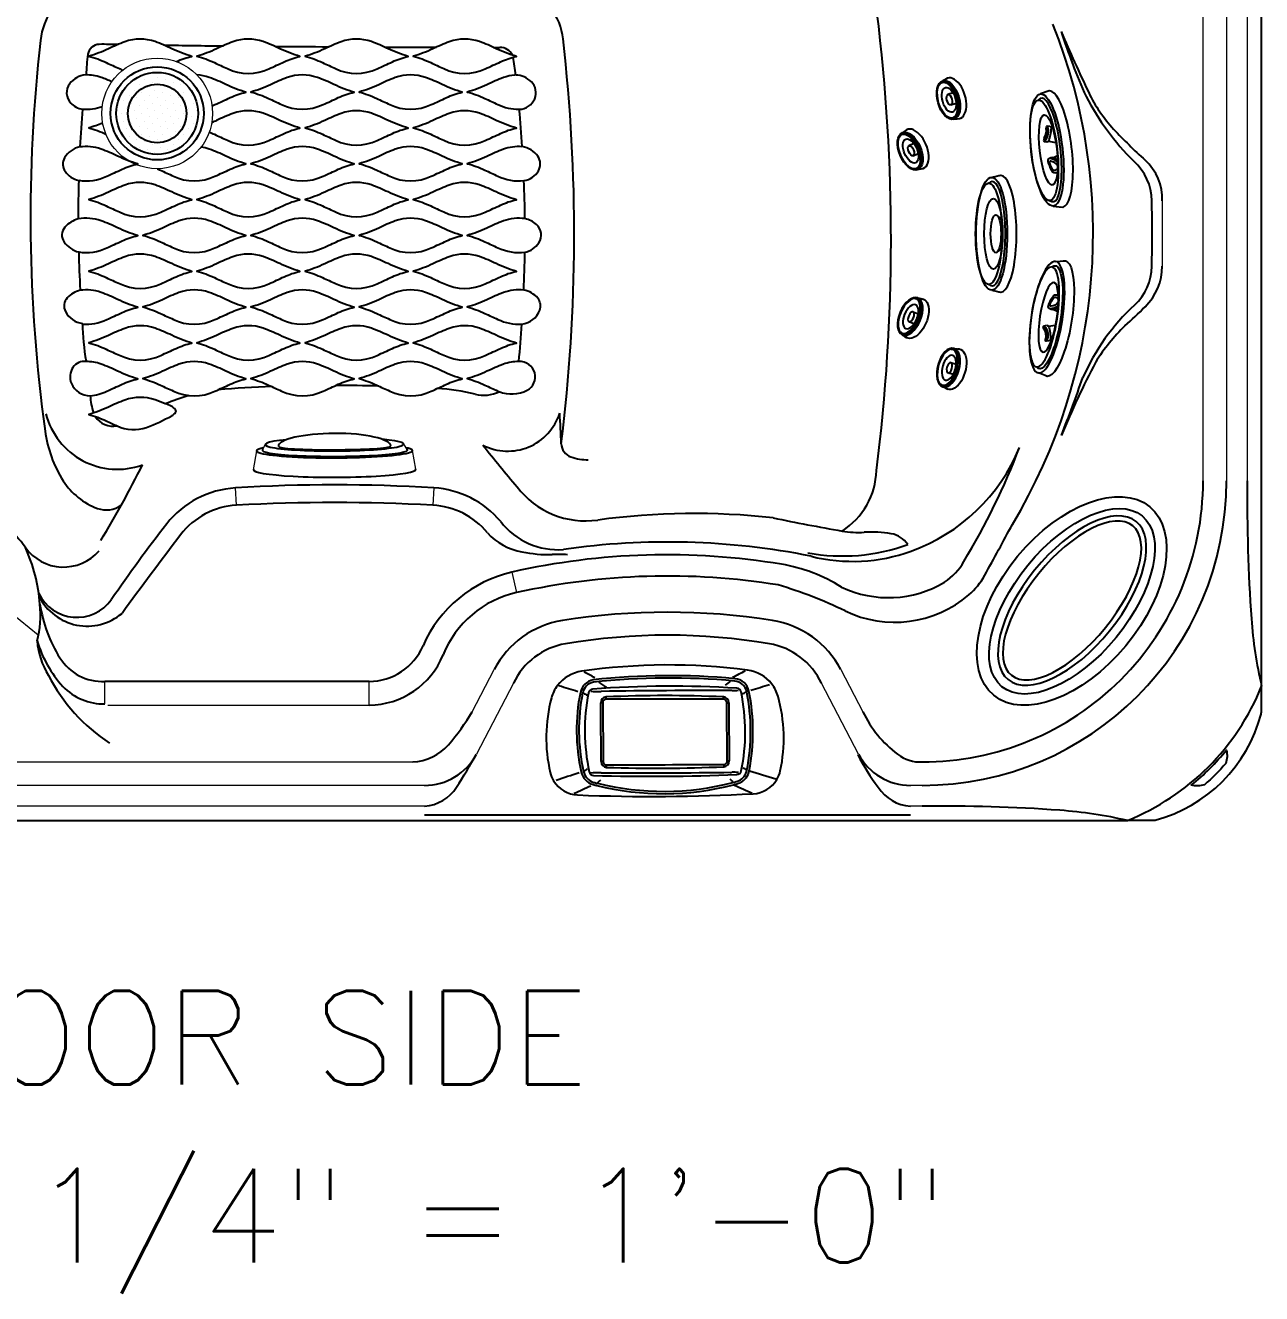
# Model space of a CAD drawing. Extents: x 525 to 609, y 649 to 778.
# Drawn here: x 556.3 to 609.1, y 648.8 to 703 of the extents above; entities that cross this region are included whole.
import ezdxf
from ezdxf.enums import TextEntityAlignment as Align

# ---------------------------------------------------------------- set-up
doc = ezdxf.new("R2010")
doc.units = 0
doc.header["$MEASUREMENT"] = 0
doc.layers.add('1', color=4, linetype='Continuous')
doc.layers.add('DIM', color=3, linetype='Continuous')
doc.styles.add('SIMPLEX', font='simplex')

# ---------------------------------------------------------------- blocks, each defined once
blk = doc.blocks.new('2014MJ7')
at = {"layer": '1', "color": 4}
for p, q in [((-0.898, -0.492), (-0.854, -0.739)), ((-0.232, -0.458), (-0.23, -0.696)), ((0.23, -0.696), (0.232, -0.458)), ((0.854, -0.739), (0.898, -0.492))]:
    blk.add_line(p, q, dxfattribs=at)
blk.add_ellipse((0, -0.492), major_axis=(-0.898, 0), ratio=0.547446, start_param=2.947545, end_param=6.477233, dxfattribs=at)
at = {"layer": '1', "color": 3}
blk.add_ellipse((0, -0.724), major_axis=(-0.816, 0.005), ratio=0.50035, start_param=2.865459, end_param=6.570635, dxfattribs=at)
at = {"layer": '1', "color": 4}
for centre, major_axis, ratio in [((-0.001, -0.734), (-0.855, 0.005), 0.541267), ((0.001, -0.691), (-0.229, 0.005), 0.480627)]:
    blk.add_ellipse(centre, major_axis=major_axis, ratio=ratio, dxfattribs=at)
at = {"layer": '1', "color": 3}
for centre, major_axis, ratio in [((0, -0.778), (-0.793, 0.005), 0.493016), ((0.001, -0.711), (-0.547, 0.006), 0.510461)]:
    blk.add_ellipse(centre, major_axis=major_axis, ratio=ratio, dxfattribs=at)
blk = doc.blocks.new('2014SPK')
at = {"layer": '1', "color": 4, "linetype": 'Continuous'}
blk.add_ellipse((-0.004, 0), major_axis=(0, 4.344), ratio=0.474388, dxfattribs=at)
at = {"layer": '1', "color": 2, "linetype": 'Continuous'}
blk.add_ellipse((0, 0), major_axis=(-0.003, 4.113), ratio=0.446028, dxfattribs=at)
blk = doc.blocks.new('2014L2')
at = {"layer": '1', "color": 4, "linetype": 'Continuous', "lineweight": 15}
for p, q in [((-3.443, 1.125), (-3.586, 0.323)), ((3.356, 0.323), (3.214, 1.125))]:
    blk.add_line(p, q, dxfattribs=at)
at = {"layer": '1', "color": 3, "linetype": 'Continuous', "lineweight": 15}
for p, q in [((-3.076, 1.393), (-3.203, 1.152)), ((2.997, 1.152), (2.841, 1.404))]:
    blk.add_line(p, q, dxfattribs=at)
at = {"layer": '1', "color": 2, "linetype": 'Continuous'}
blk.add_ellipse((-0.115, 1.312), major_axis=(-2.4, -0.002), ratio=0.230702, start_param=3.141593, end_param=6.283185, dxfattribs=at)
at = {"layer": '1', "color": 4, "linetype": 'Continuous'}
for centre, major_axis, ratio, start_param, end_param in [((-0.115, 1.125), (-3.329, 0), 0.091781, 5.867673, 9.84029), ((-0.115, 0.323), (-3.471, 0), 0.095239, 6.249456, 9.458508)]:
    blk.add_ellipse(centre, major_axis=major_axis, ratio=ratio, start_param=start_param, end_param=end_param, dxfattribs=at)
at = {"layer": '1', "color": 3, "linetype": 'Continuous'}
for centre, major_axis, ratio, start_param, end_param in [((-0.118, 1.398), (-2.959, -0.005), 0.096023, 5.474081, 10.237444), ((-0.103, 1.152), (-3.1, 0), 0.087249, 6.191747, 9.53276), ((-0.115, 1.312), (-2.4, -0.002), 0.060609, 0, 3.117594)]:
    blk.add_ellipse(centre, major_axis=major_axis, ratio=ratio, start_param=start_param, end_param=end_param, dxfattribs=at)
blk = doc.blocks.new('*X2')
at = {"color": 0}
for p, q in [((199.669, 336.494), (199.669, 336.494)), ((200.332, 336.627), (200.332, 336.627)), ((200.597, 336.892), (200.597, 336.892)), ((200.73, 336.494), (200.73, 336.494)), ((200.995, 336.76), (200.995, 336.76)), ((201.393, 336.627), (201.393, 336.627)), ((201.791, 336.494), (201.791, 336.494)), ((199.404, 336.229), (199.404, 336.229)), ((199.537, 335.832), (199.537, 335.832)), ((199.802, 336.097), (199.802, 336.097)), ((200.067, 336.362), (200.067, 336.362)), ((200.2, 335.964), (200.2, 335.964)), ((200.465, 336.229), (200.465, 336.229)), ((200.597, 335.832), (200.597, 335.832)), ((200.863, 336.097), (200.863, 336.097)), ((201.128, 336.362), (201.128, 336.362)), ((201.26, 335.964), (201.26, 335.964)), ((201.525, 336.229), (201.525, 336.229)), ((201.658, 335.832), (201.658, 335.832)), ((201.923, 336.097), (201.923, 336.097)), ((202.188, 336.362), (202.188, 336.362)), ((202.321, 335.964), (202.321, 335.964)), ((202.586, 336.229), (202.586, 336.229)), ((202.719, 335.832), (202.719, 335.832)), ((199.006, 335.301), (199.006, 335.301)), ((199.272, 335.566), (199.272, 335.566)), ((199.404, 335.169), (199.404, 335.169)), ((199.669, 335.434), (199.669, 335.434)), ((199.934, 335.699), (199.934, 335.699)), ((200.067, 335.301), (200.067, 335.301)), ((200.332, 335.566), (200.332, 335.566)), ((200.465, 335.169), (200.465, 335.169)), ((200.73, 335.434), (200.73, 335.434)), ((200.995, 335.699), (200.995, 335.699)), ((201.128, 335.301), (201.128, 335.301)), ((201.393, 335.566), (201.393, 335.566)), ((201.525, 335.169), (201.525, 335.169)), ((201.791, 335.434), (201.791, 335.434)), ((202.056, 335.699), (202.056, 335.699)), ((202.188, 335.301), (202.188, 335.301)), ((202.454, 335.566), (202.454, 335.566)), ((202.586, 335.169), (202.586, 335.169)), ((202.851, 335.434), (202.851, 335.434)), ((199.139, 334.903), (199.139, 334.903)), ((199.272, 334.506), (199.272, 334.506)), ((199.537, 334.771), (199.537, 334.771)), ((199.802, 335.036), (199.802, 335.036)), ((199.934, 334.638), (199.934, 334.638)), ((200.2, 334.903), (200.2, 334.903)), ((200.332, 334.506), (200.332, 334.506)), ((200.597, 334.771), (200.597, 334.771)), ((200.863, 335.036), (200.863, 335.036)), ((200.995, 334.638), (200.995, 334.638)), ((201.26, 334.903), (201.26, 334.903)), ((201.393, 334.506), (201.393, 334.506)), ((201.658, 334.771), (201.658, 334.771)), ((201.923, 335.036), (201.923, 335.036)), ((202.056, 334.638), (202.056, 334.638)), ((202.321, 334.903), (202.321, 334.903)), ((202.454, 334.506), (202.454, 334.506)), ((202.719, 334.771), (202.719, 334.771)), ((202.984, 335.036), (202.984, 335.036)), ((199.006, 334.241), (199.006, 334.241)), ((199.404, 334.108), (199.404, 334.108)), ((199.669, 334.373), (199.669, 334.373)), ((199.802, 333.975), (199.802, 333.975)), ((200.067, 334.241), (200.067, 334.241)), ((200.2, 333.843), (200.2, 333.843)), ((200.465, 334.108), (200.465, 334.108)), ((200.73, 334.373), (200.73, 334.373)), ((200.863, 333.975), (200.863, 333.975)), ((201.128, 334.241), (201.128, 334.241)), ((201.26, 333.843), (201.26, 333.843)), ((201.525, 334.108), (201.525, 334.108)), ((201.791, 334.373), (201.791, 334.373)), ((201.923, 333.975), (201.923, 333.975)), ((202.188, 334.241), (202.188, 334.241)), ((202.321, 333.843), (202.321, 333.843)), ((202.586, 334.108), (202.586, 334.108)), ((202.851, 334.373), (202.851, 334.373)), ((199.537, 333.71), (199.537, 333.71)), ((199.669, 333.312), (199.669, 333.312)), ((199.934, 333.578), (199.934, 333.578)), ((200.067, 333.18), (200.067, 333.18)), ((200.332, 333.445), (200.332, 333.445)), ((200.597, 333.71), (200.597, 333.71)), ((200.73, 333.312), (200.73, 333.312)), ((200.995, 333.578), (200.995, 333.578)), ((201.128, 333.18), (201.128, 333.18)), ((201.393, 333.445), (201.393, 333.445)), ((201.658, 333.71), (201.658, 333.71)), ((201.791, 333.312), (201.791, 333.312)), ((202.056, 333.578), (202.056, 333.578)), ((202.454, 333.445), (202.454, 333.445)), ((200.465, 333.047), (200.465, 333.047)), ((200.863, 332.915), (200.863, 332.915)), ((201.525, 333.047), (201.525, 333.047))]:
    blk.add_line(p, q, dxfattribs=at)
blk = doc.blocks.new('DRAIN')
at = {"layer": '1', "color": 2}
for radius in [1.75, 1.25]:
    blk.add_circle((0, 0), radius, dxfattribs=at)
at = {"layer": '1', "color": 3, "xscale": 0.8339416050646733, "yscale": 0.8339416050646733, "zscale": 0.8339416050646733}
blk.add_blockref('*X2', (-167.604, -279.291), dxfattribs=at)
blk = doc.blocks.new('2014DJ4')
at = {"layer": '1', "color": 3, "linetype": 'Continuous', "lineweight": 15}
for p, q in [((-2.145, 1.253), (-2.21, 1.111)), ((2.218, 1.094), (2.145, 1.253))]:
    blk.add_line(p, q, dxfattribs=at)
at = {"layer": '1', "color": 4, "linetype": 'Continuous'}
for p, q in [((-2.41, 1.063), (-2.495, 0.685)), ((2.495, 0.685), (2.41, 1.063))]:
    blk.add_line(p, q, dxfattribs=at)
for centre, radius, start, end in [((-1.008, 0.486), 0.397, 21.9, 51.6356), ((1.023, 0.474), 0.416, 129.0073, 157.3358)]:
    blk.add_arc(centre, radius, start, end, dxfattribs=at)
for centre, major_axis, ratio in [((0, 1.063), (-2.41, 0), 0.275784), ((0, 0.886), (-0.812, 0), 0.276352)]:
    blk.add_ellipse(centre, major_axis=major_axis, ratio=ratio, dxfattribs=at)
at = {"layer": '1', "color": 3, "linetype": 'Continuous'}
for centre, major_axis, ratio in [((0, 1.185), (-2.162, 0), 0.260629), ((0, 0.989), (1.51, 0), 0.258819)]:
    blk.add_ellipse(centre, major_axis=major_axis, ratio=ratio, dxfattribs=at)
blk.add_ellipse((0, 1.04), major_axis=(-2.228, -0.001), ratio=0.252987, start_param=6.154394, end_param=9.560892, dxfattribs=at)
at = {"layer": '1', "color": 4, "linetype": 'Continuous'}
blk.add_ellipse((0, 0.685), major_axis=(-2.495, 0), ratio=0.274041, start_param=6.159415, end_param=9.548548, dxfattribs=at)
blk = doc.blocks.new('2014RJ4')
at = {"layer": '1', "color": 4, "linetype": 'Continuous'}
for p, q in [((0.377, 1.134), (0.341, 1.022)), ((-2.41, 1.063), (-2.495, 0.685)), ((-0.348, 0.934), (-0.381, 1.025)), ((-0.304, 0.668), (-0.359, 0.817)), ((0.367, 0.938), (0.278, 0.667)), ((0.341, 1.021), (0.367, 0.938)), ((0.895, 0.713), (0.911, 0.764)), ((0.981, 0.817), (1.017, 0.928)), ((2.495, 0.685), (2.41, 1.063))]:
    blk.add_line(p, q, dxfattribs=at)
at = {"layer": '1', "color": 4, "linetype": 'Continuous', "flags": 128}
blk.add_lwpolyline([(0.91, 0.763), (0.945, 0.789), (0.98, 0.815)], dxfattribs=at)
at = {"layer": '1', "color": 4, "linetype": 'Continuous'}
for centre, radius, start, end in [((0.414, 1.119), 0.0387, 78.927, 158.6482), ((0.834, 1.456), 0.558, 215.2902, 289.05), ((-0.133, -0.593), 1.836, 70.2427, 72.4413), ((0.763, 1.31), 0.34, 212.3313, 273.136), ((0.325, 0.781), 0.389, 58.3505, 65.3097), ((0.879, 1.529), 0.544, 229.9822, 274.3678), ((-0.817, 0.784), 0.196, 109.7291, 196.3544), ((-0.796, 0.823), 0.104, 123.7518, 200.5903), ((-0.726, 0.85), 0.179, 200.5903, 232.9805), ((-0.201, -0.743), 1.843, 98.9519, 111.7688), ((-0.52, 0.409), 0.602, 91.2045, 123.7518), ((-0.891, 1.054), 0.408, 297.6448, 347.1762), ((-0.877, 1.074), 0.507, 309.8908, 351.4252), ((-0.532, 0.972), 0.0389, 347.1762, 91.2045), ((-0.466, 0.987), 0.0929, 24.2948, 103.2341), ((-0.593, 0.897), 0.248, 297.3263, 8.6743), ((1.261, 2.79), 2.056, 244.2244, 260.2168), ((0.649, 3.405), 2.438, 273.136, 276.823), ((0.923, 0.835), 0.152, 82.2549, 90.7231), ((0.725, 0.239), 0.778, 69.6423, 73.6926), ((0.976, 0.933), 0.0405, 353.4523, 61.08)]:
    blk.add_arc(centre, radius, start, end, dxfattribs=at)
blk.add_ellipse((0, 1.062), major_axis=(-2.41, -0.001), ratio=0.276704, dxfattribs=at)
at = {"layer": '1', "color": 3, "linetype": 'Continuous'}
for centre, major_axis, ratio in [((0.004, 1.178), (-2.158, 0), 0.257713), ((-0.004, 1.002), (-1.51, 0), 0.241168)]:
    blk.add_ellipse(centre, major_axis=major_axis, ratio=ratio, dxfattribs=at)
blk.add_ellipse((0.002, 1.048), major_axis=(-2.227, 0), ratio=0.254995, start_param=6.03104, end_param=9.672722, dxfattribs=at)
at = {"layer": '1', "color": 4, "linetype": 'Continuous'}
blk.add_ellipse((-0.002, 0.674), major_axis=(-2.497, -0.01), ratio=0.270096, start_param=6.167649, end_param=9.544442, dxfattribs=at)
blk = doc.blocks.new('2014CH')
at = {"layer": '1', "color": 3, "linetype": 'Continuous'}
for p, q in [((-2.503, -0.003), (-2.503, 0.096)), ((2.503, -0.003), (2.503, 0.095)), ((-2.652, -0.154), (-2.733, -0.155)), ((2.652, -0.152), (2.733, -0.152)), ((-2.635, -2.663), (-2.717, -2.664)), ((2.669, -2.633), (2.752, -2.633)), ((-2.483, -2.912), (-2.483, -2.812)), ((2.52, -2.784), (2.521, -2.884)), ((2.833, -3.226), (2.787, -3.228)), ((-2.908, -3.688), (-2.894, -3.692)), ((-2.883, -3.589), (-2.889, -3.588)), ((2.955, -3.648), (2.942, -3.652))]:
    blk.add_line(p, q, dxfattribs=at)
at = {"layer": '1', "color": 2, "linetype": 'Continuous'}
for p, q in [((-2.652, -0.154), (-2.635, -2.663)), ((2.669, -2.633), (2.652, -0.152))]:
    blk.add_line(p, q, dxfattribs=at)
at = {"layer": '1', "color": 4, "linetype": 'Continuous'}
for centre, radius, start, end in [((-3.327, -0.369), 1.575, 98.2905, 142.801), ((0.166, -24.374), 25.833, 82.5103, 98.2794), ((3.328, -0.323), 1.575, 37.9836, 82.5103), ((-3.364, -0.341), 1.528, 142.801, 165.1329), ((0.296, -43.241), 43.796, 86.3505, 94.4277), ((3.363, -0.296), 1.531, 15.6883, 37.9836), ((1.55, -1.645), 6.613, 165.1329, 192.9779), ((4.834, -1.337), 8.25, 168.8473, 192.3569), ((-3.068, 0.231), 0.194, 94.8616, 171.7817), ((3.072, 0.28), 0.187, 8.0425, 86.3508), ((-4.772, -1.4), 8.209, 348.3442, 11.9915), ((-1.522, -1.668), 6.605, 347.8106, 15.6883), ((-3.708, -2.857), 1.217, 192.9779, 211.478), ((-3.023, -3.051), 0.209, 194.2198, 266.1247), ((-0.571, 82.671), 85.966, 268.3559, 272.42835), ((3.084, -3.033), 0.185, 266.2048, 352.2931), ((3.742, -2.805), 1.22, 328.8043, 347.8106), ((-3.675, -2.837), 1.255, 211.478, 267.7716), ((3.712, -2.787), 1.255, 273.0155, 328.8043), ((-0.519, 75.424), 79.58, 267.69195, 273.09507)]:
    blk.add_arc(centre, radius, start, end, dxfattribs=at)
at = {"layer": '1', "color": 3, "linetype": 'Continuous'}
for centre, radius, start, end in [((-52.76, -97.216), 110.034, 63.10473, 63.37435), ((54.205, -96.729), 110.308, 117.40602, 117.71869), ((-76.911, -239.883), 251.108, 73.05212, 73.24422), ((-2.934, 0.153), 0.683, 100.6907, 168.6926), ((-2.934, 0.153), 0.583, 100.6907, 168.6926), ((0.206, -29.198), 30.2, 84.7057, 96.2107), ((0.206, -29.198), 30.1, 84.7057, 96.2107), ((-1.585, 2.236), 1.949, 230.7307, 242.3219), ((1.583, 2.157), 1.852, 302.8613, 311.5986), ((2.94, 0.206), 0.569, 11.2784, 84.9825), ((2.94, 0.206), 0.669, 11.2784, 84.9825), ((80.951, -241.232), 253.652, 107.54956, 107.73646), ((4.49, -1.331), 8.255, 168.6926, 192.4247), ((4.49, -1.331), 8.155, 168.6926, 192.4247), ((-2.096, 2.832), 2.924, 241.8068, 245.7005), ((-2.887, 3.309), 2.984, 264.6784, 273.3213), ((-2.494, -0.143), 0.24, 92.2843, 181.9649), ((2.056, -300.026), 300.394, 89.84509, 90.90918), ((-0.007, -54.904), 55.056, 87.3872, 92.5986), ((2.492, -0.145), 0.241, 358.4147, 87.3872), ((2.93, 1.654), 1.288, 267.4329, 279.5216), ((2.167, 2.616), 2.655, 295.4883, 299.6154), ((-5.094, -1.396), 8.761, 349.1911, 11.2784), ((-5.094, -1.396), 8.861, 349.1911, 11.2784), ((-1046.657, -7.907), 1043.953, 0.287767, 0.425637), ((1056.566, 6.593), 1053.855, 180.366683, 180.501555), ((-2.474, -2.669), 0.243, 178.7485, 268.0405), ((2.511, -2.643), 0.241, 272.5961, 2.4535), ((-108.997, 318.169), 338.131, 287.97679, 288.15098), ((-2.863, -2.951), 0.725, 192.4247, 254.4724), ((-2.863, -2.951), 0.625, 192.4247, 254.4724), ((-2.358, -4.664), 1.931, 119.4683, 124.9372), ((-2.855, -6.127), 2.984, 87.2943, 95.9372), ((-1.171, 297.244), 300.394, 269.70641, 270.7705), ((-0.302, 54.997), 57.95, 267.84363, 272.79296), ((2.944, -4.409), 1.288, 81.094, 93.1827), ((2.914, -2.925), 0.608, 295.3872, 349.1911), ((2.914, -2.925), 0.708, 295.3872, 349.1911), ((2.399, -4.64), 1.949, 56.0866, 61.0999), ((105.791, 323.771), 342.43, 252.641, 252.836), ((-46.374, 90.352), 103.503, 294.24528, 294.68057), ((-2.029, 0.051), 3.841, 254.4724, 256.8742), ((-2.029, 0.051), 3.741, 254.4724, 256.8742), ((-0.055, 7.772), 11.81, 256.0562, 284.6497), ((-0.055, 7.772), 11.71, 256.0562, 284.6497), ((-1.832, -4.566), 1.435, 129.8495, 136.3419), ((1.87, -4.526), 1.441, 43.41, 50.4808), ((2.328, -1.202), 2.426, 283.8317, 290.5382), ((2.328, -1.202), 2.526, 283.8317, 290.5382), ((72.062, 147.616), 166.312, 245.45774, 245.7422)]:
    blk.add_arc(centre, radius, start, end, dxfattribs=at)
at = {"layer": '1', "color": 2, "linetype": 'Continuous'}
for centre, radius, start, end in [((-0.072, -957.729), 957.729, 89.845994, 90.14542), ((-2.502, -0.153), 0.15, 90.2644, 180.3948), ((2.502, -0.153), 0.15, 0.3947, 89.7239), ((-2.485, -2.662), 0.15, 180.3945, 270.4419), ((2.519, -2.634), 0.15, 270.6091, 0.3947), ((-37.408, 6738.683), 6741.585, 270.2968204, 270.3393484)]:
    blk.add_arc(centre, radius, start, end, dxfattribs=at)
blk = doc.blocks.new('19-JTN LX HL')
at = {"color": 4}
blk.add_lwpolyline([(5.732, 65, 0.202913), (0, 59.268), (0, 5.732, 0.202913), (5.732, 0), (78.268, 0, 0.202913), (84, 5.732), (84, 59.268, 0.202913), (78.268, 65)], format="xyb", close=True, dxfattribs=at)
at = {"layer": '1', "color": 3, "linetype": 'Continuous', "lineweight": 15}
for p, q in [((81.5, 32.5), (81.5, 50.5)), ((82.5, 50.5), (82.5, 32.5)), ((83.386, 50.5), (83.386, 14.5)), ((81.5, 14.5), (81.5, 32.5)), ((82.5, 32.5), (82.5, 14.5)), ((79.757, 26.465), (79.757, 23.672)), ((40.217, 13.464), (40.171, 14.203)), ((48.65, 14.203), (48.604, 13.464)), ((67.028, 12.307), (67.034, 12.307)), ((31.202, 11.657), (31.2, 11.662)), ((74.01, 10.916), (74.019, 10.908)), ((51.985, 10.608), (52.178, 9.731)), ((31.775, 9.699), (31.775, 9.699)), ((31.754, 7.916), (30.596, 8.859)), ((50.28, 4.643), (51.225, 6.446)), ((66.025, 6.446), (66.969, 4.643)), ((34.597, 4.977), (34.597, 5.941)), ((45.884, 4.928), (45.884, 5.941)), ((52.048, 5.862), (50.464, 2.839)), ((66.786, 2.839), (65.202, 5.862)), ((34.724, 4.928), (45.884, 4.928)), ((14.5, 2.5), (42, 2.5)), ((42, 2.5), (47.749, 2.5)), ((42, 1.5), (14.5, 1.5)), ((48.249, 1.5), (42, 1.5)), ((69.5, 1.5), (69, 1.5)), ((48.249, 0.614), (14.5, 0.614)), ((69.5, 0.614), (69, 0.614))]:
    blk.add_line(p, q, dxfattribs=at)
at = {"layer": '1', "color": 2}
blk.add_line((45.884, 5.941), (34.597, 5.941), dxfattribs=at)
at = {"layer": '1', "color": 3}
blk.add_line((48.249, 0.248), (69, 0.248), dxfattribs=at)
at = {"layer": '1', "color": 3, "linetype": 'Continuous'}
for points in [[(37.66, 32.409, -0.05423), (38.314, 32.629, -0.040171), (37.453, 32.96, 0.028895), (36.746, 33.26, 0.17592), (35.452, 33.253, 0.025087), (34.75, 32.952, -0.045551), (33.909, 32.639, -0.049622), (34.659, 32.363, 0.004326), (35.217, 32.11, 0.01957), (35.362, 32.046, 0.01957)], [(34.893, 31.547, 0.018525), (34.436, 31.73, 0.089844), (33.769, 31.84)], [(39.172, 30.519, 0.01682), (39.297, 30.574, 0.007538), (39.951, 30.87, -0.055923), (40.624, 31.099, -0.040171), (39.763, 31.43, 0.028895), (39.056, 31.73, 0.070894), (38.532, 31.837, 0.070894)], [(52.109, 31.833, 0.066568), (51.619, 31.723, 0.025087), (50.917, 31.422, -0.045551), (50.076, 31.109, -0.049622), (50.826, 30.833, 0.004326), (51.384, 30.58, 0.114689), (52.275, 30.373, 0.114689)], [(33.641, 30.379, 0.106973), (34.488, 30.494, 0.106973)], [(39.057, 29.401, -0.014869), (39.276, 29.303, 0.004326), (39.834, 29.05, 0.230611), (41.604, 29.044, 0.007538), (42.258, 29.34, -0.055923), (42.931, 29.569, -0.040171), (42.07, 29.9, 0.028895), (41.363, 30.2, 0.17592), (40.069, 30.193, 0.025087), (39.367, 29.892, -0.011427), (39.161, 29.799, -0.011427)], [(34.505, 29.783, -0.031955), (33.909, 29.579, -0.048308), (34.64, 29.312, -0.048308)], [(33.48, 27.338, 0.153231), (34.677, 27.514, 0.007538), (35.331, 27.81, -0.055923), (36.004, 28.039, -0.040171), (35.143, 28.37, 0.028895), (34.436, 28.67, 0.121185), (33.535, 28.762, 0.121185)], [(36.84, 27.833, -0.008795), (36.969, 27.773, 0.004326), (37.527, 27.52, 0.230611), (39.297, 27.514, 0.007538), (39.951, 27.81, -0.055923), (40.624, 28.039, -0.040171), (39.763, 28.37, 0.028895), (39.056, 28.67, 0.047592), (38.707, 28.758, 0.047592)], [(52.411, 28.775, 0.106644), (51.619, 28.663, 0.025087), (50.917, 28.362, -0.045551), (50.076, 28.049, -0.049622), (50.826, 27.773, 0.004326), (51.384, 27.52, 0.142027), (52.492, 27.324, 0.142027)], [(33.48, 24.278, 0.153172), (34.677, 24.454, 0.007538), (35.331, 24.75, -0.055923), (36.004, 24.979, -0.040171), (35.143, 25.31, 0.028895), (34.436, 25.61, 0.131398), (33.46, 25.689, 0.131398)], [(52.537, 25.702, 0.123594), (51.619, 25.603, 0.025087), (50.917, 25.302, -0.045551), (50.076, 24.989, -0.049622), (50.826, 24.713, 0.004326), (51.384, 24.46, 0.147537), (52.535, 24.27, 0.147537)], [(33.645, 21.199, 0.13218), (34.677, 21.394, 0.007538), (35.331, 21.69, -0.055923), (36.004, 21.919, -0.040171), (35.143, 22.25, 0.028895), (34.436, 22.55, 0.11954), (33.547, 22.643, 0.11954)], [(52.488, 22.648, 0.116998), (51.619, 22.543, 0.025087), (50.917, 22.242, -0.045551), (50.076, 21.929, -0.049622), (50.826, 21.653, 0.004326), (51.384, 21.4, 0.13083), (52.404, 21.197, 0.13083)], [(33.974, 18.14, 0.090943), (34.677, 18.334, 0.007538), (35.331, 18.63, -0.055923), (36.004, 18.859, -0.040171), (35.143, 19.19, 0.028895), (34.436, 19.49, 0.086225), (33.796, 19.6, 0.086225)], [(52.28, 19.6, 0.089227), (51.619, 19.483, 0.025087), (50.917, 19.182, -0.045551), (50.076, 18.869, -0.049622), (50.826, 18.593, 0.004326), (51.384, 18.34, 0.007962), (51.442, 18.312, 0.007962)], [(37.176, 17.789, 0.017389), (36.746, 17.96, 0.17592), (35.452, 17.953, 0.025087), (34.75, 17.652, -0.045551), (33.909, 17.339, -0.049622), (34.659, 17.063, 0.003611), (35.125, 16.851, 0.003611)]]:
    blk.add_lwpolyline(points, format="xyb", dxfattribs=at)
for points in [[(39.276, 32.363, 0.004326), (39.834, 32.11, 0.230611), (41.604, 32.104, 0.007538), (42.258, 32.4, -0.055923), (42.931, 32.629, -0.040171), (42.07, 32.96, 0.028895), (41.363, 33.26, 0.17592), (40.069, 33.253, 0.025087), (39.367, 32.952, -0.045551), (38.526, 32.639, -0.049622)], [(43.896, 32.363, 0.004326), (44.454, 32.11, 0.230611), (46.224, 32.104, 0.007538), (46.878, 32.4, -0.055923), (47.551, 32.629, -0.040171), (46.69, 32.96, 0.028895), (45.983, 33.26, 0.17592), (44.689, 33.253, 0.025087), (43.987, 32.952, -0.045551), (43.146, 32.639, -0.049622)], [(48.516, 32.363, 0.004326), (49.074, 32.11, 0.230611), (50.844, 32.104, 0.007538), (51.498, 32.4, -0.055923), (52.171, 32.629, -0.040171), (51.31, 32.96, 0.028895), (50.603, 33.26, 0.17592), (49.309, 33.253, 0.025087), (48.607, 32.952, -0.045551), (47.766, 32.639, -0.049622)], [(41.586, 30.833, 0.004326), (42.144, 30.58, 0.230611), (43.914, 30.574, 0.007538), (44.568, 30.87, -0.055923), (45.241, 31.099, -0.040171), (44.38, 31.43, 0.028895), (43.673, 31.73, 0.17592), (42.379, 31.723, 0.025087), (41.677, 31.422, -0.045551), (40.836, 31.109, -0.049622)], [(46.206, 30.833, 0.004326), (46.764, 30.58, 0.230611), (48.534, 30.574, 0.007538), (49.188, 30.87, -0.055923), (49.861, 31.099, -0.040171), (49, 31.43, 0.028895), (48.293, 31.73, 0.17592), (46.999, 31.723, 0.025087), (46.297, 31.422, -0.045551), (45.456, 31.109, -0.049622)], [(43.896, 29.303, 0.004326), (44.454, 29.05, 0.230611), (46.224, 29.044, 0.007538), (46.878, 29.34, -0.055923), (47.551, 29.569, -0.040171), (46.69, 29.9, 0.028895), (45.983, 30.2, 0.17592), (44.689, 30.193, 0.025087), (43.987, 29.892, -0.045551), (43.146, 29.579, -0.049622)], [(48.516, 29.303, 0.004326), (49.074, 29.05, 0.230611), (50.844, 29.044, 0.007538), (51.498, 29.34, -0.055923), (52.171, 29.569, -0.040171), (51.31, 29.9, 0.028895), (50.603, 30.2, 0.17592), (49.309, 30.193, 0.025087), (48.607, 29.892, -0.045551), (47.766, 29.579, -0.049622)], [(41.586, 27.773, 0.004326), (42.144, 27.52, 0.230611), (43.914, 27.514, 0.007538), (44.568, 27.81, -0.055923), (45.241, 28.039, -0.040171), (44.38, 28.37, 0.028895), (43.673, 28.67, 0.17592), (42.379, 28.663, 0.025087), (41.677, 28.362, -0.045551), (40.836, 28.049, -0.049622)], [(46.206, 27.773, 0.004326), (46.764, 27.52, 0.230611), (48.534, 27.514, 0.007538), (49.188, 27.81, -0.055923), (49.861, 28.039, -0.040171), (49, 28.37, 0.028895), (48.293, 28.67, 0.17592), (46.999, 28.663, 0.025087), (46.297, 28.362, -0.045551), (45.456, 28.049, -0.049622)], [(34.659, 26.243, 0.004326), (35.217, 25.99, 0.230611), (36.987, 25.984, 0.007538), (37.641, 26.28, -0.055923), (38.314, 26.509, -0.040171), (37.453, 26.84, 0.028895), (36.746, 27.14, 0.17592), (35.452, 27.133, 0.025087), (34.75, 26.832, -0.045551), (33.909, 26.519, -0.049622)], [(39.276, 26.243, 0.004326), (39.834, 25.99, 0.230611), (41.604, 25.984, 0.007538), (42.258, 26.28, -0.055923), (42.931, 26.509, -0.040171), (42.07, 26.84, 0.028895), (41.363, 27.14, 0.17592), (40.069, 27.133, 0.025087), (39.367, 26.832, -0.045551), (38.526, 26.519, -0.049622)], [(43.896, 26.243, 0.004326), (44.454, 25.99, 0.230611), (46.224, 25.984, 0.007538), (46.878, 26.28, -0.055923), (47.551, 26.509, -0.040171), (46.69, 26.84, 0.028895), (45.983, 27.14, 0.17592), (44.689, 27.133, 0.025087), (43.987, 26.832, -0.045551), (43.146, 26.519, -0.049622)], [(48.516, 26.243, 0.004326), (49.074, 25.99, 0.230611), (50.844, 25.984, 0.007538), (51.498, 26.28, -0.055923), (52.171, 26.509, -0.040171), (51.31, 26.84, 0.028895), (50.603, 27.14, 0.17592), (49.309, 27.133, 0.025087), (48.607, 26.832, -0.045551), (47.766, 26.519, -0.049622)], [(36.969, 24.713, 0.004326), (37.527, 24.46, 0.230611), (39.297, 24.454, 0.007538), (39.951, 24.75, -0.055923), (40.624, 24.979, -0.040171), (39.763, 25.31, 0.028895), (39.056, 25.61, 0.17592), (37.762, 25.603, 0.025087), (37.06, 25.302, -0.045551), (36.219, 24.989, -0.049622)], [(41.586, 24.713, 0.004326), (42.144, 24.46, 0.230611), (43.914, 24.454, 0.007538), (44.568, 24.75, -0.055923), (45.241, 24.979, -0.040171), (44.38, 25.31, 0.028895), (43.673, 25.61, 0.17592), (42.379, 25.603, 0.025087), (41.677, 25.302, -0.045551), (40.836, 24.989, -0.049622)], [(46.206, 24.713, 0.004326), (46.764, 24.46, 0.230611), (48.534, 24.454, 0.007538), (49.188, 24.75, -0.055923), (49.861, 24.979, -0.040171), (49, 25.31, 0.028895), (48.293, 25.61, 0.17592), (46.999, 25.603, 0.025087), (46.297, 25.302, -0.045551), (45.456, 24.989, -0.049622)], [(34.659, 23.183, 0.004326), (35.217, 22.93, 0.230611), (36.987, 22.924, 0.007538), (37.641, 23.22, -0.055923), (38.314, 23.449, -0.040171), (37.453, 23.78, 0.028895), (36.746, 24.08, 0.17592), (35.452, 24.073, 0.025087), (34.75, 23.772, -0.045551), (33.909, 23.459, -0.049622)], [(39.276, 23.183, 0.004326), (39.834, 22.93, 0.230611), (41.604, 22.924, 0.007538), (42.258, 23.22, -0.055923), (42.931, 23.449, -0.040171), (42.07, 23.78, 0.028895), (41.363, 24.08, 0.17592), (40.069, 24.073, 0.025087), (39.367, 23.772, -0.045551), (38.526, 23.459, -0.049622)], [(43.896, 23.183, 0.004326), (44.454, 22.93, 0.230611), (46.224, 22.924, 0.007538), (46.878, 23.22, -0.055923), (47.551, 23.449, -0.040171), (46.69, 23.78, 0.028895), (45.983, 24.08, 0.17592), (44.689, 24.073, 0.025087), (43.987, 23.772, -0.045551), (43.146, 23.459, -0.049622)], [(48.516, 23.183, 0.004326), (49.074, 22.93, 0.230611), (50.844, 22.924, 0.007538), (51.498, 23.22, -0.055923), (52.171, 23.449, -0.040171), (51.31, 23.78, 0.028895), (50.603, 24.08, 0.17592), (49.309, 24.073, 0.025087), (48.607, 23.772, -0.045551), (47.766, 23.459, -0.049622)], [(36.969, 21.653, 0.004326), (37.527, 21.4, 0.230611), (39.297, 21.394, 0.007538), (39.951, 21.69, -0.055923), (40.624, 21.919, -0.040171), (39.763, 22.25, 0.028895), (39.056, 22.55, 0.17592), (37.762, 22.543, 0.025087), (37.06, 22.242, -0.045551), (36.219, 21.929, -0.049622)], [(41.586, 21.653, 0.004326), (42.144, 21.4, 0.230611), (43.914, 21.394, 0.007538), (44.568, 21.69, -0.055923), (45.241, 21.919, -0.040171), (44.38, 22.25, 0.028895), (43.673, 22.55, 0.17592), (42.379, 22.543, 0.025087), (41.677, 22.242, -0.045551), (40.836, 21.929, -0.049622)], [(46.206, 21.653, 0.004326), (46.764, 21.4, 0.230611), (48.534, 21.394, 0.007538), (49.188, 21.69, -0.055923), (49.861, 21.919, -0.040171), (49, 22.25, 0.028895), (48.293, 22.55, 0.17592), (46.999, 22.543, 0.025087), (46.297, 22.242, -0.045551), (45.456, 21.929, -0.049622)], [(34.659, 20.123, 0.004326), (35.217, 19.87, 0.230611), (36.987, 19.864, 0.007538), (37.641, 20.16, -0.055923), (38.314, 20.389, -0.040171), (37.453, 20.72, 0.028895), (36.746, 21.02, 0.17592), (35.452, 21.013, 0.025087), (34.75, 20.712, -0.045551), (33.909, 20.399, -0.049622)], [(39.276, 20.123, 0.004326), (39.834, 19.87, 0.230611), (41.604, 19.864, 0.007538), (42.258, 20.16, -0.055923), (42.931, 20.389, -0.040171), (42.07, 20.72, 0.028895), (41.363, 21.02, 0.17592), (40.069, 21.013, 0.025087), (39.367, 20.712, -0.045551), (38.526, 20.399, -0.049622)], [(43.896, 20.123, 0.004326), (44.454, 19.87, 0.230611), (46.224, 19.864, 0.007538), (46.878, 20.16, -0.055923), (47.551, 20.389, -0.040171), (46.69, 20.72, 0.028895), (45.983, 21.02, 0.17592), (44.689, 21.013, 0.025087), (43.987, 20.712, -0.045551), (43.146, 20.399, -0.049622)], [(48.516, 20.123, 0.004326), (49.074, 19.87, 0.230611), (50.844, 19.864, 0.007538), (51.498, 20.16, -0.055923), (52.171, 20.389, -0.040171), (51.31, 20.72, 0.028895), (50.603, 21.02, 0.17592), (49.309, 21.013, 0.025087), (48.607, 20.712, -0.045551), (47.766, 20.399, -0.049622)], [(36.969, 18.593, 0.004326), (37.527, 18.34, 0.230611), (39.297, 18.334, 0.007538), (39.951, 18.63, -0.055923), (40.624, 18.859, -0.040171), (39.763, 19.19, 0.028895), (39.056, 19.49, 0.17592), (37.762, 19.483, 0.025087), (37.06, 19.182, -0.045551), (36.219, 18.869, -0.049622)], [(41.586, 18.593, 0.004326), (42.144, 18.34, 0.230611), (43.914, 18.334, 0.007538), (44.568, 18.63, -0.055923), (45.241, 18.859, -0.040171), (44.38, 19.19, 0.028895), (43.673, 19.49, 0.17592), (42.379, 19.483, 0.025087), (41.677, 19.182, -0.045551), (40.836, 18.869, -0.049622)], [(46.206, 18.593, 0.004326), (46.764, 18.34, 0.230611), (48.534, 18.334, 0.007538), (49.188, 18.63, -0.055923), (49.861, 18.859, -0.040171), (49, 19.19, 0.028895), (48.293, 19.49, 0.17592), (46.999, 19.483, 0.025087), (46.297, 19.182, -0.045551), (45.456, 18.869, -0.049622)]]:
    blk.add_lwpolyline(points, format="xyb", close=True, dxfattribs=at)
at = {"layer": '1', "color": 4, "linetype": 'Continuous'}
blk.add_lwpolyline([(78.141, 0.011), (79.389, 0.011, 0.06455), (79.453, 0.02, 0.269989), (83.98, 4.546, 0.064627), (83.989, 4.61), (83.989, 5.859)], format="xyb", dxfattribs=at)
blk.add_lwpolyline([(80.997, 1.506, 0.052002), (82.493, 3.003, -0.145561), (82.469, 2.441, -0.041549), (81.554, 1.526, -0.138511)], format="xyb", close=True, dxfattribs=at)
at = {"layer": '1', "color": 3, "linetype": 'Continuous', "lineweight": 15}
blk.add_circle((36.832, 30.196), 2.363, dxfattribs=at)
at = {"layer": '1', "color": 2, "linetype": 'Continuous'}
blk.add_circle((36.832, 30.196), 1.987, dxfattribs=at)
at = {"layer": '1', "color": 3}
for centre, radius, start, end in [((34.979, 32.953), 3.15, 146.6656, 173.4885), ((51.717, 33.142), 2.461, 5.4101, 39.2659), ((52.658, 25.076), 24.145, 329.0131, 21.7233), ((132.951, 58.143), 62.496, 203.03641, 205.65739), ((102.247, 42.391), 28.186, 197.9876, 204.0133), ((98.214, 25.735), 66.795, 173.48847, 187.83223), ((-18.24, 25.068), 72.882, 352.92558, 6.5443), ((33.601, 31.077), 0.636, 142.7469, 223.6935), ((33.866, 30.875), 0.97, 95.7589, 142.7469), ((52.096, 30.818), 1.019, 45.336, 87.4543), ((52.352, 31.078), 0.654, 336.9971, 45.336), ((86.491, 36.142), 11.272, 207.5904, 225.1091), ((82.238, 33.783), 6.236, 205.6574, 223.0314), ((33.768, 31.236), 0.866, 223.6935, 261.5814), ((52.274, 31.111), 0.739, 271.6432, 336.9971), ((94.599, 45.323), 23.147, 223.0314, 227.7044), ((33.713, 27.819), 0.964, 100.6251, 150.4236), ((52.278, 27.798), 0.99, 34.8227, 81.721), ((33.344, 28.028), 0.54, 150.4236, 214.3512), ((52.619, 28.036), 0.574, 329.6841, 34.8227), ((77.51, 26.539), 2.248, 358.1139, 47.7044), ((33.663, 28.245), 0.926, 214.3512, 258.5909), ((52.363, 28.186), 0.871, 278.7626, 329.6841), ((77.022, 26.435), 2.292, 0.7561, 48.6862), ((-26.524, 25.068), 105.847, 359.24399, 0.75613), ((33.763, 24.563), 1.167, 105.0696, 138.1204), ((52.313, 24.64), 1.086, 48.6958, 78.0812), ((52.63, 25.001), 0.604, 326.8437, 48.6958), ((33.275, 25), 0.512, 138.1204, 215.3613), ((33.747, 25.335), 1.09, 215.3613, 255.8394), ((52.365, 25.175), 0.921, 280.6386, 326.8437), ((77.014, 23.702), 2.3, 312.6807, 359.244), ((77.296, 23.688), 2.461, 314.563, 359.6172), ((33.374, 21.974), 0.516, 138.0318, 207.6209), ((33.774, 21.614), 1.054, 102.4271, 138.0318), ((52.326, 21.677), 0.985, 39.578, 80.5181), ((52.685, 21.974), 0.519, 339.6198, 39.578), ((33.776, 22.184), 0.97, 207.6209, 262.1364), ((52.306, 22.115), 0.923, 276.4871, 339.6198), ((84.837, 15.218), 9.24, 132.6807, 156.4248), ((61.79, 39.433), 24.559, 311.8009, 314.563), ((84.539, 14.692), 9.06, 134.7601, 147.3254), ((33.719, 19.021), 0.585, 82.4118, 145.5876), ((52.316, 18.939), 0.662, 15.0614, 93.1444), ((106.906, 3.768), 33.907, 152.1976, 158.0364), ((33.83, 18.945), 0.719, 145.5876, 202.5692), ((52.337, 18.944), 0.641, 297.6544, 15.0614), ((33.958, 18.998), 0.857, 202.5692, 271.0712), ((-121.267, 90.401), 210.167, 339.39618, 340.11443), ((51.969, 19.647), 1.434, 248.1885, 297.6544), ((35.128, 18.142), 3.143, 194.2077, 289.965), ((36.999, 16.898), 0.909, 61.5754, 78.7987), ((37.128, 17.136), 0.638, 39.6573, 61.5754), ((37.149, 17.836), 0.627, 299.3778, 318.2952), ((37.545, 17.482), 0.0958, 318.2952, 39.6573), ((51.804, 18.105), 2.33, 242.9834, 342.1515), ((28.24, 15.428), 25.856, 1.4719, 4.3544), ((35.824, 18.276), 1.587, 243.864, 290.4008), ((33.728, 23.911), 7.6, 290.4008, 299.3778), ((37.304, 17.357), 5.312, 187.8322, 212.4874), ((107.445, 60.915), 72.315, 218.36658, 220.18998), ((54.703, 16.108), 0.615, 181.4719, 251.1455), ((66.358, 18.927), 7.891, 289.7806, 337.7048), ((-3.365, 34.833), 44.175, 328.8157, 333.5951), ((55.238, 17.673), 2.269, 251.1455, 270.1473), ((35.299, 16.08), 2.934, 212.4874, 249.7462), ((40.423, 10.148), 4.063, 93.5569, 141.5952), ((44.41, -53.309), 67.645, 86.40669, 93.5933), ((48.395, 10.151), 4.061, 40.0301, 86.4069), ((55.134, 16.483), 3.687, 217.3186, 278.0365), ((69.5, 14.5), 12, 269.9997, 0.0003), ((69.5, 14.5), 13, 270, 0), ((154.873, 13.706), 71.491, 179.3635, 184.08034), ((44.41, -64.543), 78.12, 86.9231, 93.07685), ((34.66, 14.369), 1.108, 250.1088, 305.0656), ((40.389, 10.259), 3.21, 93.0769, 142.7635), ((48.429, 10.217), 3.251, 39.5139, 86.9231), ((59.768, -17.631), 30.741, 83.7078, 97.6985), ((28.298, 9.726), 3.488, 33.6174, 54.234), ((102.798, -37.668), 82.657, 142.48082, 145.26378), ((53.951, 14.662), 3.097, 217.8352, 274.2369), ((85.02, 119.699), 108.994, 258.41791, 259.99628), ((-247.293, 185.765), 364.399, 331.24634, 331.6352), ((233.19, -136.278), 245.377, 142.76347, 143.74085), ((52.85, 14.013), 2.577, 222.088, 260.2017), ((66.795, 16.38), 4.08, 259.9963, 273.278), ((67.332, 6.994), 5.322, 80.8247, 93.278), ((68.014, 11.216), 1.045, 33.2581, 80.8247), ((24.703, 8.69), 7.145, 4.3871, 24.5396), ((32.834, 12.837), 2.014, 215.8756, 318.834), ((53.613, 17.427), 6.073, 258.5872, 270.8506), ((58.634, -19.278), 31.172, 78.6715, 98.216), ((66.098, 19.421), 8.126, 259.5127, 290.0811), ((66.538, 18.427), 7.36, 255.9951, 289.7806), ((53.987, 6.416), 4.946, 85.7297, 93.2934), ((58.619, -19.191), 29.631, 80.8038, 102.5545), ((69.544, 11.916), 3, 310.6184, 331.2463), ((57.913, -8.201), 19.053, 64.1912, 73.4062), ((27.385, 8.799), 4.463, 345.3059, 5.6169), ((33.404, 10.483), 1.807, 205.7869, 324.344), ((33.843, 10.606), 2.303, 207.1908, 310.2215), ((53.139, 5.414), 4.423, 102.5545, 157.9666), ((68.328, 13.335), 4.868, 244.1912, 310.6184), ((58.624, -19.578), 28.473, 80.9318, 99.0663), ((54.768, 4.589), 4, 99.0663, 152.3413), ((62.482, 4.589), 4, 27.6615, 80.9318), ((102.007, 9.935), 18.491, 184.0803, 193.1352), ((34.993, 7.949), 3.303, 184.8843, 212.0086), ((36.723, 9.226), 5.257, 197.2427, 221.7768), ((58.625, -18.154), 26.068, 80.3835, 99.6163), ((45.857, 8.362), 3.434, 270.4478, 337.9666), ((54.773, 4.576), 3.014, 99.6163, 154.7451), ((62.476, 4.576), 3.014, 25.2549, 80.3835), ((38.935, 9.652), 7.576, 207.1278, 236.9071), ((34.575, 7.456), 2.479, 224.3396, 270.4887), ((42.313, 9.298), 9.228, 318.9529, 329.7057), ((71.466, 6.807), 4.99, 205.6935, 232.8825), ((47.644, 4.656), 2.158, 272.8007, 318.9529), ((48.249, 4), 2.5, 269.9991, 332.3421), ((27.029, 15.877), 26.818, 327.3958, 330.9111), ((74.27, 6.56), 8.397, 206.4381, 217.7023), ((69, 4), 2.5, 207.6579, 270.0009), ((69.435, 4.123), 1.624, 232.8825, 272.3087), ((48.127, 2.382), 1.773, 273.9695, 327.3958), ((69.107, 2.361), 1.751, 212.3251, 266.5082), ((70.295, -70.832), 71.45, 85.91766, 90.63726), ((74.064, -18.021), 18.504, 76.8692, 85.9177)]:
    blk.add_arc(centre, radius, start, end, dxfattribs=at)
at = {"layer": '1', "color": 2}
for centre, radius, start, end in [((-10.501, 24.818), 78.674, 352.79096, 7.08785), ((34.367, 32.648), 0.497, 90.6502, 171.6182), ((34.542, 17.244), 15.902, 87.7146, 90.6502), ((40.421, 163.749), 130.671, 268.54529, 269.67047), ((54.315, 1498.488), 1465.481, 269.513428, 269.603629), ((41.214, 31.639), 7.418, 171.6182, 178.4508), ((54.096, 1455.156), 1422.148, 269.6962, 269.785148), ((51.407, 36.811), 3.801, 266.8046, 270.8705), ((51.474, 32.424), 0.587, 26.1538, 90.8705), ((43.173, 30.965), 9.01, 5.5491, 10.4262), ((90.96, 25.819), 57.5, 175.45161, 177.06241), ((-4.982, 25.069), 57.522, 3.69695, 5.28999), ((90.958, 25.817), 57.499, 178.48403, 180.11806), ((-4.954, 25.069), 57.495, 0.63812, 2.24853), ((90.945, 25.814), 57.486, 181.53122, 183.14682), ((-4.944, 25.067), 57.484, 357.60163, 359.20487), ((44.963, 21.482), 11.323, 181.3063, 189.4524), ((-4.951, 25.063), 57.491, 354.54712, 356.1442), ((43.318, -28.229), 46.783, 91.9455, 94.7678), ((44.413, -53.087), 71.664, 88.49535, 89.96681), ((48.378, 10.061), 8.392, 75.9571, 87.2299), ((36.872, 18.294), 2.902, 183.0336, 197.7308), ((40.424, 10.155), 8.297, 105.6101, 113.0482), ((50.778, 19.66), 1.502, 255.9571, 296.2326), ((34.945, 17.723), 0.89, 211.6629, 281.6262), ((45.851, 26.496), 29.747, 328.7579, 339.2015), ((64.382, 15.036), 3.17, 302.5146, 358.3723), ((58.595, -18.581), 29.928, 80.5762, 102.7598), ((62.36, 4.101), 6.935, 57.7508, 80.5762), ((69.065, 12.296), 2.537, 303.2868, 331.0382), ((53.19, 5.288), 5.454, 102.7598, 156.5429), ((68.063, 14.196), 4.679, 244.6652, 300.7726), ((37.808, 10.156), 6.052, 188.7448, 211.993), ((45.873, 8.463), 2.522, 270.2443, 336.5429), ((34.499, 8.089), 2.15, 211.993, 272.5969)]:
    blk.add_arc(centre, radius, start, end, dxfattribs=at)
at = {"layer": '1', "color": 3, "linetype": 'Continuous', "lineweight": 15}
blk.add_arc((32.145, 9.18), 0.0617, 329.948, 330.9547, dxfattribs=at)
at = {"layer": '1', "color": 3}
for centre, major_axis, ratio in [((75.89, 9.373), (3.33, 4.026), 0.573593), ((75.901, 9.361), (-2.997, -3.646), 0.51617)]:
    blk.add_ellipse(centre, major_axis=major_axis, ratio=ratio, dxfattribs=at)
at = {"layer": '1'}
blk.add_blockref('DRAIN', (36.832, 30.196), dxfattribs=at)
at = {"layer": '1', "color": 1}
for p, rotation in [((71.329, 30.978), 286.3839877719073), ((69.664, 28.876), 293.2942949195892)]:
    blk.add_blockref('2014MJ7', p, dxfattribs=dict(at, rotation=rotation))
at = {"layer": '1', "color": 1, "linetype": 'Continuous'}
for name, p, rotation in [('2014RJ4', (75.884, 28.753), 96.52385886163242), ('2014DJ4', (73.535, 25.056), 90), ('2014L2', (44.525, 14.667), 0.1192191130112373)]:
    blk.add_blockref(name, p, dxfattribs=dict(at, rotation=rotation))
at = {"layer": '1', "color": 1, "linetype": 'Continuous', "xscale": -1}
for name, p, rotation in [('2014RJ4', (75.884, 21.33), 81.20906675744826), ('2014SPK', (75.904, 9.395), 320.9580954531639)]:
    blk.add_blockref(name, p, dxfattribs=dict(at, rotation=rotation))
at = {"layer": '1', "color": 1, "xscale": -1}
for p, rotation in [((69.664, 21.237), 246.7057050804108), ((71.329, 19.135), 253.6160122280927)]:
    blk.add_blockref('2014MJ7', p, dxfattribs=dict(at, rotation=rotation))
at = {"layer": '1', "color": 1, "linetype": 'Continuous'}
blk.add_blockref('2014CH', (58.51, 5.183), dxfattribs=at)

msp = doc.modelspace()

# ---------------------------------------------------------------- block references
at = {"layer": '1'}
msp.add_blockref('19-JTN LX HL', (525.05, 669.001), dxfattribs=at)

# ---------------------------------------------------------------- texts
at = {"layer": 'DIM', "style": 'SIMPLEX'}
for s, p in [('DOOR SIDE', (565.684, 657.724)), ('SCALE: 1/4" = 1\'-0"', (565.756, 650.131))]:
    msp.add_text(s, height=4, dxfattribs=at).set_placement(p, align=Align.CENTER)

doc.saveas('drawing.dxf')
